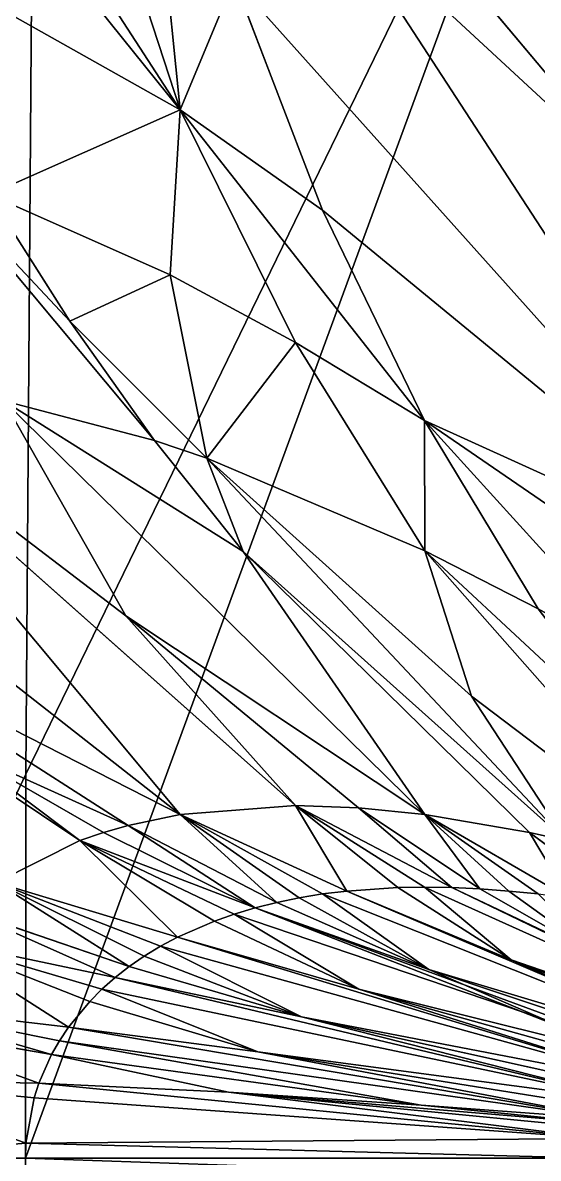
# Model space of a CAD drawing. Extents: x -0.5 to 0.5, y -1 to 1.
# Drawn here: x -0.1917 to -0.1193, y 0 to 0.1594 of the extents above; entities that cross this region are included whole.
import ezdxf

# ---------------------------------------------------------------- set-up
doc = ezdxf.new("R2010")
doc.units = 0

msp = doc.modelspace()

# ---------------------------------------------------------------- linework, layer by layer
for p, q in [((-0.19014, 0.21405, -0.93782), (-0.19127, 0.05394, -0.96043)), ((-0.10279, 0.13392, 0.27809), (-0.14028, 0.17861, 0.25173)), ((-0.1496, 0.13312, 0.13312), (-0.16201, 0.16545, 0.16545)), ((-0.1851, 0.1175, 0.04867), (-0.19642, 0.1353, 0.05604)), ((-0.17102, 0.124, 0.07791), (-0.19642, 0.1353, 0.05604)), ((-0.1353, 0.10355, 0.10355), (-0.1496, 0.13312, 0.13312)), ((-0.1534, 0.1145, 0.09131), (-0.17102, 0.124, 0.07791)), ((-0.1732, 0.10078, 0.04174), (-0.1851, 0.1175, 0.04867)), ((-0.1353, 0.10355, 0.10355), (-0.1534, 0.1145, 0.09131)), ((-0.22044, 0.10908, 0), (-0.1534, 0.04952, 0)), ((-0.1193, 0.07713, 0.07713), (-0.1353, 0.10355, 0.10355)), ((-0.1353, 0.10355, 0.10355), (-0.1353, 0.10355, 0.10355)), ((-0.09788, 0.07791, 0.124), (-0.1353, 0.10355, 0.10355)), ((-0.1353, 0.10355, 0.10355), (-0.1353, 0.10355, 0.10355)), ((-0.16075, 0.0852, 0.03529), (-0.1732, 0.10078, 0.04174)), ((-0.12053, 0.04575, 0.01895), (-0.16075, 0.0852, 0.03529)), ((-0.1018, 0.05419, 0.05419), (-0.1193, 0.07713, 0.07713)), ((-0.2011, 0.05764, -0.02387), (-0.18038, 0.04575, -0.01895)), ((-0.19127, 0.05394, -0.96043), (-0.19134, 0, -0.96194)), ((-0.1534, 0.04952, 0), (-0.1534, 0.04952, 0)), ((-0.1534, 0.04952, 0), (-0.1534, 0.04952, 0)), ((-0.1534, 0.04952, 0), (-0.1353, 0.03806, 0)), ((-0.18038, 0.04575, -0.01895), (-0.15909, 0.03516, -0.01457)), ((-0.1063, 0.03516, 0.01457), (-0.12053, 0.04575, 0.01895)), ((-0.15288, 0.03657, -0.01054), (-0.1496, 0.03711, -0.00847)), ((-0.1496, 0.03711, -0.00847), (-0.14619, 0.03752, -0.00638)), ((-0.14619, 0.03752, -0.00638), (-0.13904, 0.038, -0.00213)), ((-0.13904, 0.038, -0.00213), (-0.1353, 0.03806, 0)), ((-0.1353, 0.03806, 0), (-0.07867, 0.01254, 0)), ((-0.1353, 0.03806, 0), (-0.1353, 0.03806, 0)), ((-0.1353, 0.03806, 0), (-0.13145, 0.038, 0.00213)), ((-0.13145, 0.038, 0.00213), (-0.1275, 0.03782, 0.00426)), ((-0.1275, 0.03782, 0.00426), (-0.12345, 0.03752, 0.00638)), ((-0.12345, 0.03752, 0.00638), (-0.1193, 0.03711, 0.00847)), ((-0.16201, 0.03429, -0.01651), (-0.15909, 0.03516, -0.01457)), ((-0.15909, 0.03516, -0.01457), (-0.15605, 0.03592, -0.01257)), ((-0.15909, 0.03516, -0.01457), (-0.11509, 0.01805, -0.00748)), ((-0.15605, 0.03592, -0.01257), (-0.15288, 0.03657, -0.01054)), ((-0.20043, 0.03501, -0.03501), (-0.17678, 0.02691, -0.02691)), ((-0.16481, 0.03331, -0.01841), (-0.16201, 0.03429, -0.01651)), ((-0.17, 0.03104, -0.02202), (-0.16481, 0.03331, -0.01841)), ((-0.17239, 0.02976, -0.02373), (-0.17, 0.03104, -0.02202)), ((-0.17465, 0.02838, -0.02536), (-0.17239, 0.02976, -0.02373)), ((-0.17678, 0.02691, -0.02691), (-0.17465, 0.02838, -0.02536)), ((-0.17876, 0.02536, -0.02838), (-0.17678, 0.02691, -0.02691)), ((-0.17678, 0.02691, -0.02691), (-0.15257, 0.01984, -0.01984)), ((-0.1806, 0.02373, -0.02976), (-0.17876, 0.02536, -0.02838)), ((-0.18231, 0.02202, -0.03104), (-0.1806, 0.02373, -0.02976)), ((-0.18528, 0.01841, -0.03331), (-0.18231, 0.02202, -0.03104)), ((-0.15257, 0.01984, -0.01984), (-0.10279, 0.00886, -0.00886)), ((-0.21277, 0.01895, -0.04575), (-0.18767, 0.01457, -0.03516)), ((-0.18654, 0.01651, -0.03429), (-0.18528, 0.01841, -0.03331)), ((-0.18767, 0.01457, -0.03516), (-0.18654, 0.01651, -0.03429)), ((-0.18946, 0.01054, -0.03657), (-0.18767, 0.01457, -0.03516)), ((-0.18767, 0.01457, -0.03516), (-0.18767, 0.01457, -0.03516)), ((-0.18767, 0.01457, -0.03516), (-0.13576, 0.00748, -0.01805)), ((-0.18767, 0.01457, -0.03516), (-0.18767, 0.01457, -0.03516)), ((-0.19014, 0.00847, -0.03711), (-0.18946, 0.01054, -0.03657)), ((-0.19127, 0.00213, -0.038), (-0.19014, 0.00847, -0.03711)), ((-0.13576, 0.00748, -0.01805), (-0.10912, 0.0048, -0.01158)), ((-0.19134, 0, -0.03806), (-0.19127, 0.00213, -0.038)), ((-0.19134, 0, -0.96194), (-0.21694, 0, -0.95048)), ((-0.21694, 0, -0.04952), (-0.19134, 0, -0.03806)), ((-0.11126, 0, -0.98746), (-0.19134, 0, -0.96194)), ((-0.19134, 0, -0.03806), (-0.11126, 0, -0.01254)), ((-0.19134, 0, -0.96194), (-0.19127, -0.05394, -0.96043)), ((-0.19127, -0.00213, -0.038), (-0.19134, 0, -0.03806))]:
    msp.add_line(p, q)
at = {"color": 21}
for points in [[(-0.24312, 0.23849, 0.09879), (-0.16961, 0.14718, 0.11738), (-0.23967, 0.25503, 0.12281)], [(-0.20043, 0.24132, 0.19245), (-0.23967, 0.25503, 0.12281), (-0.16961, 0.14718, 0.11738)], [(-0.17678, 0.21825, 0.21825), (-0.20043, 0.24132, 0.19245), (-0.16961, 0.14718, 0.11738)], [(-0.24312, 0.23849, 0.09879), (-0.21718, 0.17393, 0.07204), (-0.16961, 0.14718, 0.11738)], [(-0.19134, 0, -0.96194), (-0.19127, 0.05394, -0.96043), (-0.11056, 0.21973, -0.96271)], [(-0.19127, 0.05394, -0.96043), (-0.19014, 0.21405, -0.93782), (-0.11056, 0.21973, -0.96271)], [(-0.17678, 0.21825, 0.21825), (-0.16961, 0.14718, 0.11738), (-0.16201, 0.16545, 0.16545)], [(-0.19014, 0.21405, -0.93782), (-0.19127, 0.05394, -0.96043), (-0.21694, 0, -0.95048)], [(-0.19014, 0.21405, -0.93782), (-0.21694, 0, -0.95048), (-0.21558, 0.2115, -0.92665)], [(-0.19642, 0.1353, 0.05604), (-0.16961, 0.14718, 0.11738), (-0.21718, 0.17393, 0.07204)], [(-0.19642, 0.1353, 0.05604), (-0.17102, 0.124, 0.07791), (-0.16961, 0.14718, 0.11738)], [(-0.19642, 0.1353, 0.05604), (-0.20459, 0.13823, 0.04837), (-0.1851, 0.1175, 0.04867)], [(-0.20459, 0.13823, 0.04837), (-0.19437, 0.10635, 0.02427), (-0.1732, 0.10078, 0.04174)], [(-0.20459, 0.13823, 0.04837), (-0.1732, 0.10078, 0.04174), (-0.1851, 0.1175, 0.04867)], [(-0.17102, 0.124, 0.07791), (-0.19642, 0.1353, 0.05604), (-0.1851, 0.1175, 0.04867)], [(-0.17102, 0.124, 0.07791), (-0.1851, 0.1175, 0.04867), (-0.16586, 0.09828, 0.04733)], [(-0.1851, 0.1175, 0.04867), (-0.1732, 0.10078, 0.04174), (-0.16586, 0.09828, 0.04733)], [(-0.22044, 0.10908, 0), (-0.24373, 0.10635, -0.02427), (-0.16961, 0.04827, -0.01102)], [(-0.1534, 0.04952, 0), (-0.22044, 0.10908, 0), (-0.16961, 0.04827, -0.01102)], [(-0.22044, 0.10908, 0), (-0.1534, 0.04952, 0), (-0.17726, 0.07616, 0.00858)], [(-0.1534, 0.04952, 0), (-0.22044, 0.10908, 0), (-0.22044, 0.10908, 0)], [(-0.1534, 0.04952, 0), (-0.22044, 0.10908, 0), (-0.1534, 0.04952, 0)], [(-0.22044, 0.10908, 0), (-0.22044, 0.10908, 0), (-0.17726, 0.07616, 0.00858)], [(-0.22044, 0.10908, 0), (-0.17726, 0.07616, 0.00858), (-0.19437, 0.10635, 0.02427)], [(-0.24373, 0.10635, -0.02427), (-0.21695, 0.07234, -0.02531), (-0.16961, 0.04827, -0.01102)], [(-0.19437, 0.10635, 0.02427), (-0.17726, 0.07616, 0.00858), (-0.13526, 0.04827, 0.01102)], [(-0.16075, 0.0852, 0.03529), (-0.1732, 0.10078, 0.04174), (-0.19437, 0.10635, 0.02427)], [(-0.16075, 0.0852, 0.03529), (-0.19437, 0.10635, 0.02427), (-0.13526, 0.04827, 0.01102)], [(-0.1732, 0.10078, 0.04174), (-0.16075, 0.0852, 0.03529), (-0.16586, 0.09828, 0.04733)], [(-0.18369, 0.04461, -0.02148), (-0.26396, 0.09828, -0.04733), (-0.19546, 0.03871, -0.03087)], [(-0.2011, 0.05764, -0.02387), (-0.26396, 0.09828, -0.04733), (-0.18369, 0.04461, -0.02148)], [(-0.21695, 0.07234, -0.02531), (-0.17693, 0.04674, -0.01635), (-0.16961, 0.04827, -0.01102)], [(-0.2011, 0.05764, -0.02387), (-0.17693, 0.04674, -0.01635), (-0.21695, 0.07234, -0.02531)], [(-0.18038, 0.04575, -0.01895), (-0.2011, 0.05764, -0.02387), (-0.18369, 0.04461, -0.02148)], [(-0.2011, 0.05764, -0.02387), (-0.18038, 0.04575, -0.01895), (-0.17693, 0.04674, -0.01635)], [(-0.19127, 0.05394, -0.96043), (-0.19134, 0, -0.96194), (-0.21694, 0, -0.95048)], [(-0.15605, 0.03592, -0.01257), (-0.16961, 0.04827, -0.01102), (-0.17693, 0.04674, -0.01635)], [(-0.15909, 0.03516, -0.01457), (-0.17693, 0.04674, -0.01635), (-0.18038, 0.04575, -0.01895)], [(-0.15909, 0.03516, -0.01457), (-0.18038, 0.04575, -0.01895), (-0.18369, 0.04461, -0.02148)], [(-0.17, 0.03104, -0.02202), (-0.18369, 0.04461, -0.02148), (-0.19546, 0.03871, -0.03087)], [(-0.16201, 0.03429, -0.01651), (-0.15909, 0.03516, -0.01457), (-0.18369, 0.04461, -0.02148)], [(-0.16481, 0.03331, -0.01841), (-0.16201, 0.03429, -0.01651), (-0.18369, 0.04461, -0.02148)], [(-0.17, 0.03104, -0.02202), (-0.16481, 0.03331, -0.01841), (-0.18369, 0.04461, -0.02148)], [(-0.17678, 0.02691, -0.02691), (-0.19546, 0.03871, -0.03087), (-0.20043, 0.03501, -0.03501)], [(-0.17465, 0.02838, -0.02536), (-0.17239, 0.02976, -0.02373), (-0.19546, 0.03871, -0.03087)], [(-0.17239, 0.02976, -0.02373), (-0.17, 0.03104, -0.02202), (-0.19546, 0.03871, -0.03087)], [(-0.17678, 0.02691, -0.02691), (-0.17465, 0.02838, -0.02536), (-0.19546, 0.03871, -0.03087)], [(-0.17876, 0.02536, -0.02838), (-0.20043, 0.03501, -0.03501), (-0.20477, 0.03087, -0.03871)], [(-0.17876, 0.02536, -0.02838), (-0.17678, 0.02691, -0.02691), (-0.20043, 0.03501, -0.03501)], [(-0.18528, 0.01841, -0.03331), (-0.20477, 0.03087, -0.03871), (-0.2115, 0.02148, -0.04461)], [(-0.1806, 0.02373, -0.02976), (-0.17876, 0.02536, -0.02838), (-0.20477, 0.03087, -0.03871)], [(-0.18231, 0.02202, -0.03104), (-0.1806, 0.02373, -0.02976), (-0.20477, 0.03087, -0.03871)], [(-0.18528, 0.01841, -0.03331), (-0.18231, 0.02202, -0.03104), (-0.20477, 0.03087, -0.03871)], [(-0.17239, 0.02976, -0.02373), (-0.17465, 0.02838, -0.02536), (-0.15257, 0.01984, -0.01984)], [(-0.17465, 0.02838, -0.02536), (-0.17678, 0.02691, -0.02691), (-0.15257, 0.01984, -0.01984)], [(-0.17678, 0.02691, -0.02691), (-0.17876, 0.02536, -0.02838), (-0.15257, 0.01984, -0.01984)], [(-0.1806, 0.02373, -0.02976), (-0.18231, 0.02202, -0.03104), (-0.15869, 0.01493, -0.02376)], [(-0.21277, 0.01895, -0.04575), (-0.18767, 0.01457, -0.03516), (-0.2115, 0.02148, -0.04461)], [(-0.18654, 0.01651, -0.03429), (-0.18528, 0.01841, -0.03331), (-0.2115, 0.02148, -0.04461)], [(-0.18767, 0.01457, -0.03516), (-0.18654, 0.01651, -0.03429), (-0.2115, 0.02148, -0.04461)], [(-0.18767, 0.01457, -0.03516), (-0.2115, 0.02148, -0.04461), (-0.18767, 0.01457, -0.03516)], [(-0.18231, 0.02202, -0.03104), (-0.18528, 0.01841, -0.03331), (-0.15869, 0.01493, -0.02376)], [(-0.18946, 0.01054, -0.03657), (-0.21277, 0.01895, -0.04575), (-0.21558, 0.01102, -0.04827)], [(-0.18946, 0.01054, -0.03657), (-0.18767, 0.01457, -0.03516), (-0.21277, 0.01895, -0.04575)], [(-0.18654, 0.01651, -0.03429), (-0.18767, 0.01457, -0.03516), (-0.13576, 0.00748, -0.01805)], [(-0.18767, 0.01457, -0.03516), (-0.18946, 0.01054, -0.03657), (-0.16281, 0.00927, -0.02648)], [(-0.18946, 0.01054, -0.03657), (-0.18767, 0.01457, -0.03516), (-0.18767, 0.01457, -0.03516)], [(-0.18767, 0.01457, -0.03516), (-0.18767, 0.01457, -0.03516), (-0.18767, 0.01457, -0.03516)], [(-0.18767, 0.01457, -0.03516), (-0.18767, 0.01457, -0.03516), (-0.16281, 0.00927, -0.02648)], [(-0.19127, 0.00213, -0.038), (-0.21558, 0.01102, -0.04827), (-0.21694, 0, -0.04952)], [(-0.19014, 0.00847, -0.03711), (-0.18946, 0.01054, -0.03657), (-0.21558, 0.01102, -0.04827)], [(-0.19127, 0.00213, -0.038), (-0.19014, 0.00847, -0.03711), (-0.21558, 0.01102, -0.04827)], [(-0.18946, 0.01054, -0.03657), (-0.19014, 0.00847, -0.03711), (-0.11056, 0.00279, -0.01222)], [(-0.19014, 0.00847, -0.03711), (-0.19127, 0.00213, -0.038), (-0.11056, 0.00279, -0.01222)], [(-0.19134, 0, -0.03806), (-0.19127, 0.00213, -0.038), (-0.21694, 0, -0.04952)], [(-0.19127, 0.00213, -0.038), (-0.19134, 0, -0.03806), (-0.11126, 0, -0.01254)], [(-0.19134, 0, -0.96194), (-0.19127, -0.05394, -0.96043), (-0.21694, 0, -0.95048)], [(-0.19127, -0.00213, -0.038), (-0.19134, 0, -0.03806), (-0.21694, 0, -0.04952)], [(-0.19127, -0.05394, -0.96043), (-0.21558, -0.2115, -0.92665), (-0.21694, 0, -0.95048)], [(-0.19014, -0.00847, -0.03711), (-0.19127, -0.00213, -0.038), (-0.21694, 0, -0.04952)], [(-0.19014, -0.00847, -0.03711), (-0.21694, 0, -0.04952), (-0.21558, -0.01102, -0.04827)], [(-0.19127, -0.05394, -0.96043), (-0.19134, 0, -0.96194), (-0.11126, 0, -0.98746)], [(-0.19134, 0, -0.03806), (-0.19127, -0.00213, -0.038), (-0.11056, -0.00279, -0.01222)]]:
    msp.add_3dface(points, dxfattribs=at)
at = {"color": 31}
for points in [[(-0.19134, 0, -0.96194), (-0.11056, 0.21973, -0.96271), (-0.11126, 0, -0.98746)], [(-0.10279, 0.13392, 0.27809), (-0.14028, 0.17861, 0.25173), (-0.14879, 0.17648, 0.2213)], [(-0.14028, 0.17861, 0.25173), (-0.10279, 0.13392, 0.27809), (-0.10847, 0.16867, 0.35024)], [(-0.16201, 0.16545, 0.16545), (-0.08699, 0.08168, 0.16961), (-0.14879, 0.17648, 0.2213)], [(-0.10279, 0.13392, 0.27809), (-0.14879, 0.17648, 0.2213), (-0.08699, 0.08168, 0.16961)], [(-0.1496, 0.13312, 0.13312), (-0.16201, 0.16545, 0.16545), (-0.16961, 0.14718, 0.11738)], [(-0.16201, 0.16545, 0.16545), (-0.1496, 0.13312, 0.13312), (-0.08699, 0.08168, 0.16961)], [(-0.17102, 0.124, 0.07791), (-0.1534, 0.1145, 0.09131), (-0.16961, 0.14718, 0.11738)], [(-0.1353, 0.10355, 0.10355), (-0.1496, 0.13312, 0.13312), (-0.16961, 0.14718, 0.11738)], [(-0.1534, 0.1145, 0.09131), (-0.1353, 0.10355, 0.10355), (-0.16961, 0.14718, 0.11738)], [(-0.1353, 0.10355, 0.10355), (-0.08699, 0.08168, 0.16961), (-0.1496, 0.13312, 0.13312)], [(-0.1353, 0.10355, 0.10355), (-0.1496, 0.13312, 0.13312), (-0.1353, 0.10355, 0.10355)], [(-0.1534, 0.1145, 0.09131), (-0.17102, 0.124, 0.07791), (-0.16586, 0.09828, 0.04733)], [(-0.1534, 0.1145, 0.09131), (-0.16586, 0.09828, 0.04733), (-0.13526, 0.08529, 0.06801)], [(-0.1534, 0.1145, 0.09131), (-0.1353, 0.10355, 0.10355), (-0.1353, 0.10355, 0.10355)], [(-0.1353, 0.10355, 0.10355), (-0.1534, 0.1145, 0.09131), (-0.13526, 0.08529, 0.06801)], [(-0.09788, 0.07791, 0.124), (-0.1353, 0.10355, 0.10355), (-0.10296, 0.06801, 0.08529)], [(-0.1353, 0.10355, 0.10355), (-0.1353, 0.10355, 0.10355), (-0.1353, 0.10355, 0.10355)], [(-0.1353, 0.10355, 0.10355), (-0.13526, 0.08529, 0.06801), (-0.1193, 0.07713, 0.07713)], [(-0.1353, 0.10355, 0.10355), (-0.1353, 0.10355, 0.10355), (-0.1193, 0.07713, 0.07713)], [(-0.1353, 0.10355, 0.10355), (-0.1193, 0.07713, 0.07713), (-0.10296, 0.06801, 0.08529)], [(-0.1353, 0.10355, 0.10355), (-0.09788, 0.07791, 0.124), (-0.08699, 0.08168, 0.16961)], [(-0.12868, 0.06489, 0.04077), (-0.13526, 0.08529, 0.06801), (-0.16586, 0.09828, 0.04733)], [(-0.11542, 0.04461, 0.02148), (-0.12868, 0.06489, 0.04077), (-0.16586, 0.09828, 0.04733)], [(-0.16075, 0.0852, 0.03529), (-0.11542, 0.04461, 0.02148), (-0.16586, 0.09828, 0.04733)], [(-0.12053, 0.04575, 0.01895), (-0.16075, 0.0852, 0.03529), (-0.13526, 0.04827, 0.01102)], [(-0.16075, 0.0852, 0.03529), (-0.12053, 0.04575, 0.01895), (-0.11542, 0.04461, 0.02148)], [(-0.13526, 0.08529, 0.06801), (-0.12868, 0.06489, 0.04077), (-0.09413, 0.03871, 0.03087)], [(-0.1018, 0.05419, 0.05419), (-0.1193, 0.07713, 0.07713), (-0.13526, 0.08529, 0.06801)], [(-0.1018, 0.05419, 0.05419), (-0.13526, 0.08529, 0.06801), (-0.09413, 0.03871, 0.03087)], [(-0.1193, 0.07713, 0.07713), (-0.1018, 0.05419, 0.05419), (-0.10296, 0.06801, 0.08529)], [(-0.17726, 0.07616, 0.00858), (-0.14456, 0.0492, 0.00554), (-0.13526, 0.04827, 0.01102)], [(-0.1534, 0.04952, 0), (-0.14456, 0.0492, 0.00554), (-0.17726, 0.07616, 0.00858)], [(-0.12868, 0.06489, 0.04077), (-0.11542, 0.04461, 0.02148), (-0.09413, 0.03871, 0.03087)], [(-0.14619, 0.03752, -0.00638), (-0.1534, 0.04952, 0), (-0.16961, 0.04827, -0.01102)], [(-0.1534, 0.04952, 0), (-0.1534, 0.04952, 0), (-0.1534, 0.04952, 0)], [(-0.1534, 0.04952, 0), (-0.1534, 0.04952, 0), (-0.1534, 0.04952, 0)], [(-0.1353, 0.03806, 0), (-0.13145, 0.038, 0.00213), (-0.1534, 0.04952, 0)], [(-0.13904, 0.038, -0.00213), (-0.1353, 0.03806, 0), (-0.1534, 0.04952, 0)], [(-0.1534, 0.04952, 0), (-0.1534, 0.04952, 0), (-0.14456, 0.0492, 0.00554)], [(-0.14619, 0.03752, -0.00638), (-0.13904, 0.038, -0.00213), (-0.1534, 0.04952, 0)], [(-0.1353, 0.03806, 0), (-0.1353, 0.03806, 0), (-0.1534, 0.04952, 0)], [(-0.1353, 0.03806, 0), (-0.1534, 0.04952, 0), (-0.1534, 0.04952, 0)], [(-0.13145, 0.038, 0.00213), (-0.14456, 0.0492, 0.00554), (-0.1534, 0.04952, 0)], [(-0.13145, 0.038, 0.00213), (-0.1534, 0.04952, 0), (-0.1534, 0.04952, 0)], [(-0.15288, 0.03657, -0.01054), (-0.1496, 0.03711, -0.00847), (-0.16961, 0.04827, -0.01102)], [(-0.1496, 0.03711, -0.00847), (-0.14619, 0.03752, -0.00638), (-0.16961, 0.04827, -0.01102)], [(-0.15605, 0.03592, -0.01257), (-0.15288, 0.03657, -0.01054), (-0.16961, 0.04827, -0.01102)], [(-0.1275, 0.03782, 0.00426), (-0.13526, 0.04827, 0.01102), (-0.14456, 0.0492, 0.00554)], [(-0.13145, 0.038, 0.00213), (-0.1275, 0.03782, 0.00426), (-0.14456, 0.0492, 0.00554)], [(-0.12345, 0.03752, 0.00638), (-0.1193, 0.03711, 0.00847), (-0.13526, 0.04827, 0.01102)], [(-0.1193, 0.03711, 0.00847), (-0.11506, 0.03657, 0.01054), (-0.13526, 0.04827, 0.01102)], [(-0.1275, 0.03782, 0.00426), (-0.12345, 0.03752, 0.00638), (-0.13526, 0.04827, 0.01102)], [(-0.11506, 0.03657, 0.01054), (-0.12053, 0.04575, 0.01895), (-0.13526, 0.04827, 0.01102)], [(-0.15909, 0.03516, -0.01457), (-0.15605, 0.03592, -0.01257), (-0.17693, 0.04674, -0.01635)], [(-0.12053, 0.04575, 0.01895), (-0.1063, 0.03516, 0.01457), (-0.11542, 0.04461, 0.02148)], [(-0.11506, 0.03657, 0.01054), (-0.1063, 0.03516, 0.01457), (-0.12053, 0.04575, 0.01895)], [(-0.1496, 0.03711, -0.00847), (-0.15288, 0.03657, -0.01054), (-0.13468, 0.02648, -0.00927)], [(-0.14619, 0.03752, -0.00638), (-0.1496, 0.03711, -0.00847), (-0.08699, 0.01222, -0.00279)], [(-0.1496, 0.03711, -0.00847), (-0.13468, 0.02648, -0.00927), (-0.08699, 0.01222, -0.00279)], [(-0.13904, 0.038, -0.00213), (-0.14619, 0.03752, -0.00638), (-0.12313, 0.02788, -0.00314)], [(-0.14619, 0.03752, -0.00638), (-0.08699, 0.01222, -0.00279), (-0.12313, 0.02788, -0.00314)], [(-0.1353, 0.03806, 0), (-0.13904, 0.038, -0.00213), (-0.12313, 0.02788, -0.00314)], [(-0.1353, 0.03806, 0), (-0.12313, 0.02788, -0.00314), (-0.07867, 0.01254, 0)], [(-0.13145, 0.038, 0.00213), (-0.1353, 0.03806, 0), (-0.07867, 0.01254, 0)], [(-0.1353, 0.03806, 0), (-0.1353, 0.03806, 0), (-0.07867, 0.01254, 0)], [(-0.1353, 0.03806, 0), (-0.07867, 0.01254, 0), (-0.07867, 0.01254, 0)], [(-0.1275, 0.03782, 0.00426), (-0.13145, 0.038, 0.00213), (-0.11004, 0.02788, 0.00314)], [(-0.13145, 0.038, 0.00213), (-0.07867, 0.01254, 0), (-0.11004, 0.02788, 0.00314)], [(-0.12345, 0.03752, 0.00638), (-0.1275, 0.03782, 0.00426), (-0.11004, 0.02788, 0.00314)], [(-0.1193, 0.03711, 0.00847), (-0.12345, 0.03752, 0.00638), (-0.11004, 0.02788, 0.00314)], [(-0.15909, 0.03516, -0.01457), (-0.16201, 0.03429, -0.01651), (-0.09421, 0.01129, -0.00544)], [(-0.15605, 0.03592, -0.01257), (-0.15909, 0.03516, -0.01457), (-0.13468, 0.02648, -0.00927)], [(-0.15909, 0.03516, -0.01457), (-0.11509, 0.01805, -0.00748), (-0.13468, 0.02648, -0.00927)], [(-0.15909, 0.03516, -0.01457), (-0.09421, 0.01129, -0.00544), (-0.11509, 0.01805, -0.00748)], [(-0.15288, 0.03657, -0.01054), (-0.15605, 0.03592, -0.01257), (-0.13468, 0.02648, -0.00927)], [(-0.16201, 0.03429, -0.01651), (-0.16481, 0.03331, -0.01841), (-0.14453, 0.02376, -0.01493)], [(-0.16201, 0.03429, -0.01651), (-0.14453, 0.02376, -0.01493), (-0.09421, 0.01129, -0.00544)], [(-0.16481, 0.03331, -0.01841), (-0.17, 0.03104, -0.02202), (-0.14453, 0.02376, -0.01493)], [(-0.17, 0.03104, -0.02202), (-0.17239, 0.02976, -0.02373), (-0.10024, 0.0098, -0.00782)], [(-0.17, 0.03104, -0.02202), (-0.10024, 0.0098, -0.00782), (-0.14453, 0.02376, -0.01493)], [(-0.17239, 0.02976, -0.02373), (-0.15257, 0.01984, -0.01984), (-0.10024, 0.0098, -0.00782)], [(-0.08296, 0.01246, -0.0014), (-0.12313, 0.02788, -0.00314), (-0.08699, 0.01222, -0.00279)], [(-0.12313, 0.02788, -0.00314), (-0.08296, 0.01246, -0.0014), (-0.07867, 0.01254, 0)], [(-0.13468, 0.02648, -0.00927), (-0.09074, 0.01183, -0.00414), (-0.08699, 0.01222, -0.00279)], [(-0.11509, 0.01805, -0.00748), (-0.09074, 0.01183, -0.00414), (-0.13468, 0.02648, -0.00927)], [(-0.17876, 0.02536, -0.02838), (-0.1806, 0.02373, -0.02976), (-0.10502, 0.00782, -0.0098)], [(-0.17876, 0.02536, -0.02838), (-0.10502, 0.00782, -0.0098), (-0.15257, 0.01984, -0.01984)], [(-0.1806, 0.02373, -0.02976), (-0.15869, 0.01493, -0.02376), (-0.10502, 0.00782, -0.0098)], [(-0.09738, 0.01061, -0.00667), (-0.14453, 0.02376, -0.01493), (-0.10024, 0.0098, -0.00782)], [(-0.14453, 0.02376, -0.01493), (-0.09738, 0.01061, -0.00667), (-0.09421, 0.01129, -0.00544)], [(-0.15257, 0.01984, -0.01984), (-0.10279, 0.00886, -0.00886), (-0.10024, 0.0098, -0.00782)], [(-0.10279, 0.00886, -0.00886), (-0.15257, 0.01984, -0.01984), (-0.10502, 0.00782, -0.0098)], [(-0.18528, 0.01841, -0.03331), (-0.18654, 0.01651, -0.03429), (-0.10847, 0.00544, -0.01129)], [(-0.18528, 0.01841, -0.03331), (-0.10847, 0.00544, -0.01129), (-0.15869, 0.01493, -0.02376)], [(-0.18654, 0.01651, -0.03429), (-0.13576, 0.00748, -0.01805), (-0.10847, 0.00544, -0.01129)], [(-0.18767, 0.01457, -0.03516), (-0.16281, 0.00927, -0.02648), (-0.13576, 0.00748, -0.01805)], [(-0.10691, 0.00667, -0.01061), (-0.15869, 0.01493, -0.02376), (-0.10847, 0.00544, -0.01129)], [(-0.15869, 0.01493, -0.02376), (-0.10691, 0.00667, -0.01061), (-0.10502, 0.00782, -0.0098)], [(-0.18946, 0.01054, -0.03657), (-0.11056, 0.00279, -0.01222), (-0.16281, 0.00927, -0.02648)], [(-0.10969, 0.00414, -0.01183), (-0.16281, 0.00927, -0.02648), (-0.11056, 0.00279, -0.01222)], [(-0.10912, 0.0048, -0.01158), (-0.13576, 0.00748, -0.01805), (-0.16281, 0.00927, -0.02648)], [(-0.10912, 0.0048, -0.01158), (-0.16281, 0.00927, -0.02648), (-0.10969, 0.00414, -0.01183)], [(-0.13576, 0.00748, -0.01805), (-0.10912, 0.0048, -0.01158), (-0.10847, 0.00544, -0.01129)], [(-0.19127, 0.00213, -0.038), (-0.11126, 0, -0.01254), (-0.11056, 0.00279, -0.01222)], [(-0.19134, 0, -0.03806), (-0.11056, -0.00279, -0.01222), (-0.11126, 0, -0.01254)], [(-0.19127, -0.05394, -0.96043), (-0.11126, 0, -0.98746), (-0.11056, -0.21973, -0.96271)]]:
    msp.add_3dface(points, dxfattribs=at)

doc.saveas('drawing.dxf')
